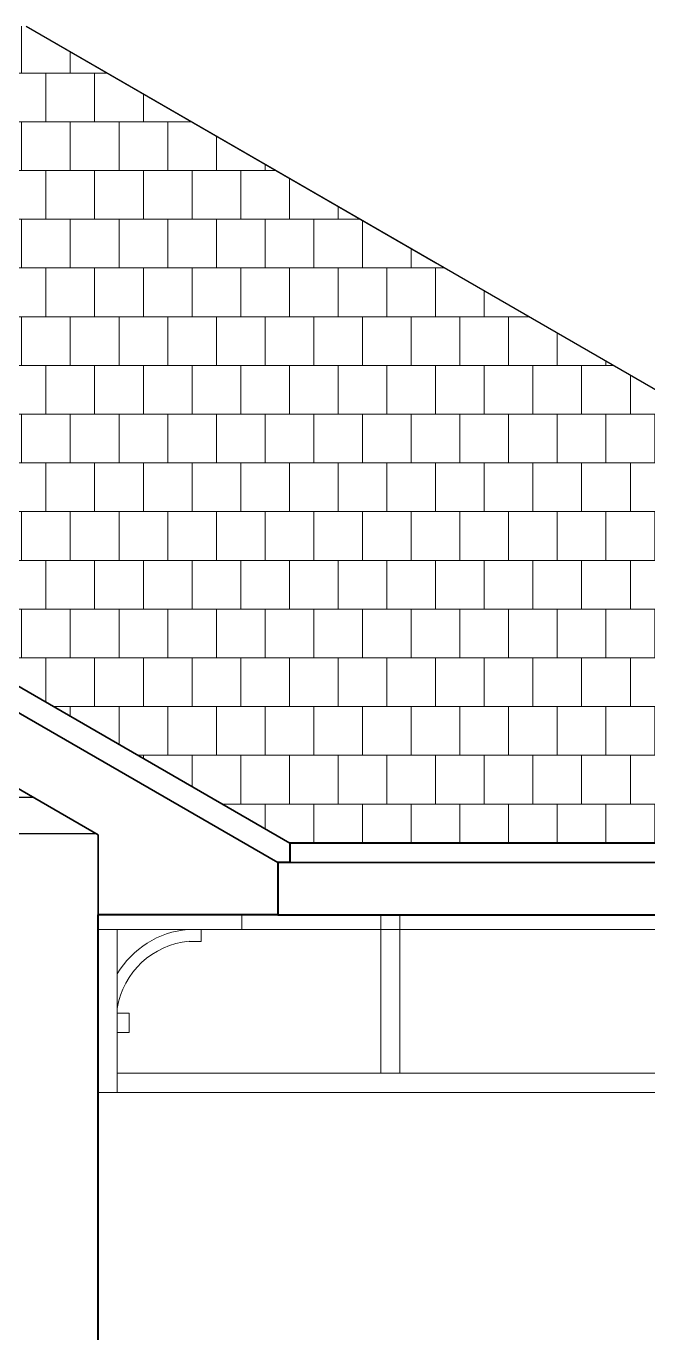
# Model space of a CAD drawing. Extents: x -12289450 to -10763036, y -7834513 to -6150123.
# Drawn here: x -11255908 to -11254455, y -7659464 to -7656413 of the extents above; entities that cross this region are included whole.
import ezdxf

# ---------------------------------------------------------------- set-up
doc = ezdxf.new("R2010")
doc.units = 0
doc.header["$LTSCALE"] = 25
doc.layers.add('008-ШТРИХОВКА', color=252, linetype='Continuous')
doc.layers.add('Крыши', color=7, linetype='Continuous')
doc.layers.add('RAZMER', color=7, linetype='Continuous', lineweight=9)
doc.layers.add('СТЕНЫ', color=5, linetype='Continuous', lineweight=40)

msp = doc.modelspace()

# ---------------------------------------------------------------- hatches: boundary and pattern name
at = {"layer": '008-ШТРИХОВКА', "lineweight": 18, "ltscale": 3}
h = msp.add_hatch(dxfattribs=at)
h.set_pattern_fill('AR-B88', color=256, scale=0.56)
h.set_pattern_definition([(0, (-5054482.48, -3435749.88), (0, 113.792), []), (90, (-5054482.48, -3435749.877), (-56.896, 113.792), [113.792, -113.792])])
h.paths.add_polyline_path([(-11256062.7, -7656413.1), (-11256014.7, -7656413.1), (-11255981.2, -7656413.1), (-11255909.1, -7656413.5), (-11252604.3, -7658320.6), (-11255292.3, -7658320.6), (-11256030.1, -7657894.6), (-11256580.3, -7657577), (-11257868.3, -7658320.6), (-11258792.7, -7658320.6), (-11259884.3, -7658320.6), (-11257315, -7656837.3), (-11256580.3, -7656413.1), (-11256481, -7656413.1), (-11256337.7, -7656413.1), (-11256244.3, -7656413.1), (-11256135.2, -7656413.1)])

# ---------------------------------------------------------------- linework, layer by layer
at = {"layer": 'RAZMER', "lineweight": 25, "ltscale": 4}
msp.add_lwpolyline([(-11257415.1, -7658298.2), (-11255745.5, -7658298.2), (-11255891, -7658214.2), (-11257269.6, -7658214.2)], close=True, dxfattribs=at)
at = {"layer": 'RAZMER', "lineweight": 13, "ltscale": 4}
for points in [[(-11252929.1, -7658522.2), (-11255740.3, -7658522.2)], [(-11255695.5, -7658903), (-11253007.5, -7658903), (-11253007.5, -7658858.2), (-11255695.5, -7658858.2)]]:
    msp.add_lwpolyline(points, dxfattribs=at)
at = {"layer": 'Крыши', "lineweight": 30, "ltscale": 3}
msp.add_line((-11255908.3, -7656413.1), (-11252604.3, -7658320.6), dxfattribs=at)
at = {"layer": 'Крыши', "lineweight": 25, "ltscale": 3}
for p, q in [((-11255908.3, -7656413.1), (-11254950.7, -7656965.9)), ((-11255320.3, -7658365.9), (-11255320.3, -7658488.6))]:
    msp.add_line(p, q, dxfattribs=at)
at = {"layer": 'Крыши', "lineweight": 35, "ltscale": 3}
for p, q in [((-11256580.3, -7657638.4), (-11255320.3, -7658365.9)), ((-11256580.3, -7657816.3), (-11255740.3, -7658301.2))]:
    msp.add_line(p, q, dxfattribs=at)
for points in [[(-11256580.3, -7657577), (-11255292.3, -7658320.6)], [(-11255740.3, -7658488.6), (-11255740.3, -7658301.2)], [(-11255320.3, -7658365.9), (-11252604.3, -7658365.9)]]:
    msp.add_lwpolyline(points, dxfattribs=at)
at = {"layer": 'Крыши', "lineweight": 40, "ltscale": 3}
for points in [[(-11255292.3, -7658320.6), (-11255292.3, -7658365.9), (-11255320.3, -7658365.9), (-11255320.3, -7658488.6), (-11255740.3, -7658488.6)], [(-11255292.3, -7658320.6), (-11255292.3, -7658365.9), (-11255320.3, -7658365.9), (-11255320.3, -7658488.6)], [(-11252604.3, -7658320.6), (-11255292.3, -7658320.6)], [(-11255320.3, -7658488.6), (-11252632.3, -7658488.6)]]:
    msp.add_lwpolyline(points, dxfattribs=at)
at = {"layer": 'Крыши', "lineweight": 13, "ltscale": 3}
for points in [[(-11255695.5, -7658522.2), (-11255404.3, -7658522.2), (-11255404.3, -7658488.6)], [(-11255079.5, -7658488.6), (-11255079.5, -7658522.2), (-11255034.7, -7658522.2), (-11255034.7, -7658488.6), (-11255079.5, -7658488.6), (-11255079.5, -7658858.2), (-11255034.7, -7658858.2), (-11255034.7, -7658522.2)], [(-11255695.5, -7658903), (-11255695.5, -7658522.2), (-11255740.3, -7658522.2), (-11255740.3, -7658903), (-11255695.5, -7658903)], [(-11255404.3, -7658522.2), (-11255499.5, -7658522.2), (-11255499.5, -7658550.2), (-11255499.5, -7658522.2), (-11255499.5, -7658550.2), (-11255527.5, -7658550.2), (-11255527.5, -7658550.2)], [(-11255695.5, -7658718.2), (-11255667.5, -7658718.2), (-11255667.5, -7658763), (-11255695.5, -7658763)]]:
    msp.add_lwpolyline(points, dxfattribs=at)
for radius, end in [(215.2, 149.1949), (187.2, 170.8955)]:
    msp.add_arc((-11255510.7, -7658736.6), radius, 95.1546, end, dxfattribs=at)
at = {"layer": 'СТЕНЫ', "lineweight": 40, "ltscale": 3}
msp.add_lwpolyline([(-11255740.3, -7660672.6), (-11255740.3, -7658488.6)], dxfattribs=at)

doc.saveas('drawing.dxf')
